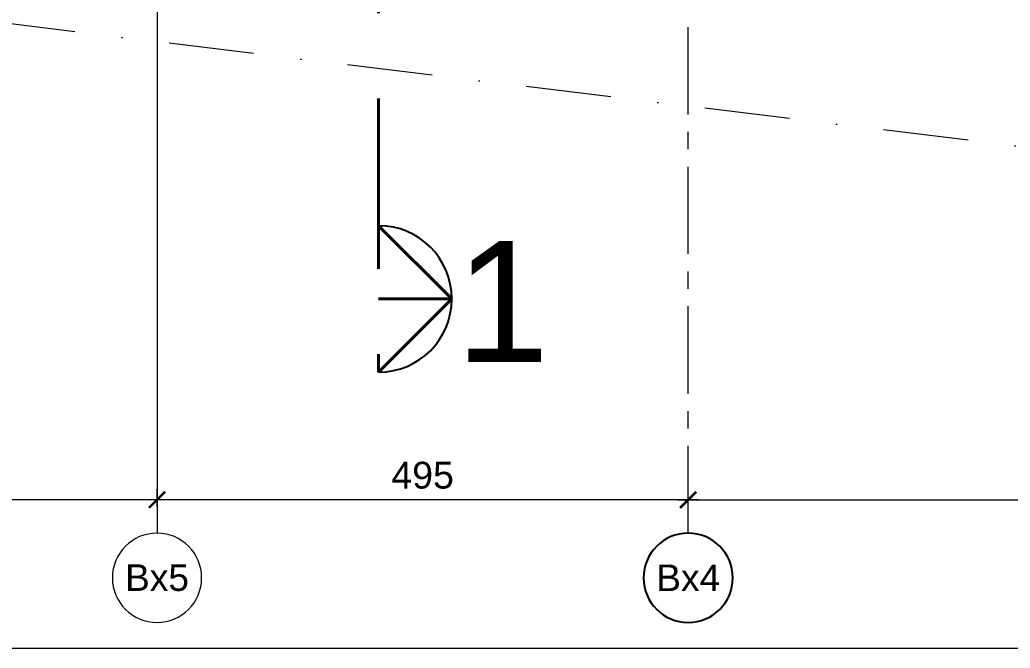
# Model space of a CAD drawing. Header units: centimetres. Extents: x 79741 to 85142, y -55119 to -48201.
# Drawn here: x 81211 to 82134, y -55119 to -54534 of the extents above; entities that cross this region are included whole.
import ezdxf
from ezdxf.enums import TextEntityAlignment as Align

# ---------------------------------------------------------------- set-up
doc = ezdxf.new("R2010")
doc.units = ezdxf.units.CM
doc.header["$LTSCALE"] = 50
doc.header["$MEASUREMENT"] = 0
for name, pattern in [('23486-A01$0${ Chain Double-Dash }', [0]), ('AXES', [2, 1.25, -0.25, 0.25, -0.25]), ('CACHE', [0.375, 0.25, -0.125]), ('DASHED2', [9.525, 6.35, -3.175]), ('Dot & Dashed', [335.138881, 158.75, -88.194444, 0, -88.194437])]:
    doc.linetypes.add(name, pattern=pattern)
doc.layers.get('0').update_dxf_attribs({"color": 8})
doc.layers.add('AXES', color=10, linetype='AXES')
doc.layers.add('COTE 50ème', color=1, linetype='Continuous')
doc.layers.add('BETON CACHE', color=4, linetype='CACHE', lineweight=5)
doc.layers.add('MACONNERIE COUPE', color=7, linetype='Continuous', lineweight=30)
doc.layers.add('FMULT', color=150, linetype='Continuous', plot=False)
doc.layers.add('HORS GEL', color=7, linetype='CACHE', lineweight=15, true_color=0x00661a)
doc.layers.add('HORS GEL COTE', color=7, linetype='Continuous', lineweight=13, true_color=0x00661a)
doc.styles.add('3.ABEA 1-50', font='arial.ttf', dxfattribs={"height": 12.5})
doc.styles.add('FN_TEXT_1.50', font='arial.ttf', dxfattribs={"height": 10})
doc.styles.add('RS_TEXT_1.50', font='arial.ttf', dxfattribs={"height": 12.5})
doc.styles.add('RS_TXT_100', font='arial.ttf', dxfattribs={"height": 25})
doc.dimstyles.new('RS_100CM_LINEAIRE', dxfattribs={"dimscale": 10, "dimtxt": 25, "dimasz": 1.5, "dimexe": 1, "dimexo": 2.5, "dimgap": 1, "dimtad": 1, "dimdec": 1, "dimrnd": 0.5, "dimdsep": 46, "dimtxsty": 'RS_TXT_100', "dimblk1": 'ARCHTICK', "dimblk2": 'ARCHTICK', "dimsah": 1, "dimcen": 2.5, "dimdle": 1, "dimclrt": 4, "dimadec": 0, "dimazin": 2, "dimtfac": 1, "dimtdec": 1, "dimtix": 1, "dimtmove": 2, "dimatfit": 3, "dimfxl": 1, "dimtolj": 1, "dimtzin": 0, "dimarcsym": 0})

# ---------------------------------------------------------------- blocks, each defined once
blk = doc.blocks.new('AXES_FN')
at = {"color": 0, "linetype": 'Continuous'}
blk.add_circle((0, 15), 22.18, dxfattribs=at)
at = {"color": 0, "style": 'FN_TEXT_1.50'}
blk.add_attdef('AXES', text='', height=12.5, dxfattribs=at).set_placement((-48.89, 20.63), align=Align.MIDDLE_CENTER)
blk = doc.blocks.new('_ArchTick')
at = {"color": 0, "linetype": 'ByBlock', "const_width": 0.15}
blk.add_lwpolyline([(-0.5, -0.5), (0.5, 0.5)], dxfattribs=at)
blk = doc.blocks.new('*D190')
at = {"layer": 'AXES', "color": 0, "linetype": 'Continuous', "lineweight": -2, "ltscale": 0.5, "transparency": 16777216}
for p, q in [((72133.45, -46019.73), (72133.45, -46003.66)), ((72903.45, -46019.73), (72903.45, -46003.66)), ((72123.45, -46013.66), (72913.45, -46013.66))]:
    blk.add_line(p, q, dxfattribs=at)
at = {"layer": 'Defpoints', "color": 0, "linetype": 'Continuous', "ltscale": 0.5, "transparency": 16777216}
for p in [(72903.45, -46013.66), (72133.45, -46044.73), (72903.45, -46044.73)]:
    blk.add_point(p, dxfattribs=at)
at = {"layer": 'AXES', "color": 0, "linetype": 'Continuous', "lineweight": -2, "ltscale": 0.5, "transparency": 16777216, "xscale": 15, "yscale": 15, "zscale": 15, "rotation": 180}
blk.add_blockref('_ArchTick', (72133.45, -46013.66), dxfattribs=at)
at = {"layer": 'AXES', "color": 0, "linetype": 'Continuous', "lineweight": -2, "ltscale": 0.5, "transparency": 16777216, "xscale": 15, "yscale": 15, "zscale": 15}
blk.add_blockref('_ArchTick', (72903.45, -46013.66), dxfattribs=at)
at = {"layer": 'AXES', "color": 4, "linetype": 'Continuous', "lineweight": 5, "ltscale": 0.5, "transparency": 16777216, "insert": (72518.45, -45990.9), "char_height": 25, "attachment_point": 5, "style": 'RS_TXT_100'}
blk.add_mtext('\\A1;770', dxfattribs=at)
blk = doc.blocks.new('*D196')
at = {"layer": 'Defpoints', "color": 0, "linetype": 'ByBlock', "transparency": 16777216}
for p in [(71638.45, -46013.66), (71638.45, -46044.73), (72133.45, -46044.73)]:
    blk.add_point(p, dxfattribs=at)
at = {"layer": 'HORS GEL', "color": 0, "linetype": 'ByBlock', "lineweight": -2, "transparency": 16777216}
for p, q in [((71638.45, -46019.73), (71638.45, -46003.66)), ((72133.45, -46019.73), (72133.45, -46003.66)), ((72143.45, -46013.66), (71628.45, -46013.66))]:
    blk.add_line(p, q, dxfattribs=at)
at = {"layer": 'HORS GEL', "color": 0, "linetype": 'ByBlock', "lineweight": -2, "transparency": 16777216, "xscale": 15, "yscale": 15, "zscale": 15, "rotation": 180}
blk.add_blockref('_ArchTick', (71638.45, -46013.66), dxfattribs=at)
at = {"layer": 'HORS GEL', "color": 0, "linetype": 'ByBlock', "lineweight": -2, "transparency": 16777216, "xscale": 15, "yscale": 15, "zscale": 15}
blk.add_blockref('_ArchTick', (72133.45, -46013.66), dxfattribs=at)
at = {"layer": 'HORS GEL', "color": 4, "linetype": 'ByBlock', "transparency": 16777216, "insert": (71885.95, -45990.9), "char_height": 25, "attachment_point": 5, "style": 'RS_TXT_100'}
blk.add_mtext('\\A1;495', dxfattribs=at)
blk = doc.blocks.new('*D197')
at = {"layer": 'Defpoints', "color": 0, "linetype": 'ByBlock', "transparency": 16777216}
for p in [(70898.45, -46013.66), (70898.45, -46044.73), (71638.45, -46044.73)]:
    blk.add_point(p, dxfattribs=at)
at = {"layer": 'HORS GEL', "color": 0, "linetype": 'ByBlock', "lineweight": -2, "transparency": 16777216}
for p, q in [((70898.45, -46019.73), (70898.45, -46003.66)), ((71638.45, -46019.73), (71638.45, -46003.66)), ((71648.45, -46013.66), (70888.45, -46013.66))]:
    blk.add_line(p, q, dxfattribs=at)
at = {"layer": 'HORS GEL', "color": 0, "linetype": 'ByBlock', "lineweight": -2, "transparency": 16777216, "xscale": 15, "yscale": 15, "zscale": 15, "rotation": 180}
blk.add_blockref('_ArchTick', (70898.45, -46013.66), dxfattribs=at)
at = {"layer": 'HORS GEL', "color": 0, "linetype": 'ByBlock', "lineweight": -2, "transparency": 16777216, "xscale": 15, "yscale": 15, "zscale": 15}
blk.add_blockref('_ArchTick', (71638.45, -46013.66), dxfattribs=at)
at = {"layer": 'HORS GEL', "color": 4, "linetype": 'ByBlock', "transparency": 16777216, "insert": (71268.45, -45990.9), "char_height": 25, "attachment_point": 5, "style": 'RS_TXT_100'}
blk.add_mtext('\\A1;740', dxfattribs=at)
blk = doc.blocks.new('A$Cb99fd45a')
at = {"layer": 'AXES', "lineweight": 5, "ltscale": 1.3}
blk.add_line((-30, -4150), (-30, -1058.41), dxfattribs=at)
at = {"layer": 'HORS GEL', "linetype": '23486-A01$0${ Chain Double-Dash }', "ltscale": 1.2}
blk.add_line((-525, -1195), (-525, -4150), dxfattribs=at)
at = {"layer": 'AXES', "linetype": 'ByBlock'}
ref = blk.add_blockref('AXES_FN', (-30, -4163.46), dxfattribs=dict(at, xscale=-1.875, yscale=1.875, zscale=1.875, rotation=180))
ref.add_attrib('AXES', 'Bx4', dxfattribs={"layer": '0', "color": 0, "height": 24.75, "style": 'RS_TEXT_1.50'}).set_placement((-30, -4191.58), align=Align.MIDDLE)
at = {"layer": 'HORS GEL'}
ref = blk.add_blockref('AXES_FN', (-525, -4163.46), dxfattribs=dict(at, xscale=-1.875, yscale=1.875, zscale=1.875, rotation=180))
ref.add_attrib('AXES', 'Bx5', dxfattribs={"layer": '0', "color": 0, "height": 24.75, "style": 'RS_TEXT_1.50'}).set_placement((-525, -4191.58), align=Align.MIDDLE)
at = {"layer": 'AXES', "linetype": 'Continuous', "lineweight": 5, "ltscale": 0.5}
dim = blk.add_linear_dim(base=(740, -4118.93), p1=(-30, -4150), p2=(740, -4150), dimstyle='RS_100CM_LINEAIRE', dxfattribs=at)
dim.commit()
dim.dimension.update_dxf_attribs({"geometry": '*D190', "text_midpoint": (355, -4096.17), "insert": (-72163.45, 41894.73)})
at = {"layer": 'HORS GEL', "linetype": 'ByBlock'}
for base, p1, p2, picture, middle in [((-1265, -4118.93), (-525, -4150), (-1265, -4150), '*D197', (-895, -4096.17)), ((-525, -4118.93), (-30, -4150), (-525, -4150), '*D196', (-277.5, -4096.17))]:
    dim = blk.add_linear_dim(base=base, p1=p1, p2=p2, dimstyle='RS_100CM_LINEAIRE', dxfattribs=at)
    dim.commit()
    dim.dimension.update_dxf_attribs({"geometry": picture, "text_midpoint": middle, "insert": (-72163.45, 41894.73)})

msp = doc.modelspace()

# ---------------------------------------------------------------- linework, layer by layer
at = {"layer": 'BETON CACHE', "color": 232, "linetype": 'Dot & Dashed', "ltscale": 0.01}
msp.add_lwpolyline([(84739.27, -54847.46), (83426.03, -54807.71), (80078.77, -54401.92), (80479.87, -49521.26), (84129.15, -49407.74), (84718.55, -49414.31)], close=True, dxfattribs=at)
at = {"layer": 'COTE 50ème', "ltscale": 0.5}
msp.add_arc((81545.12, -54794.22), 68.19, 270, 90, dxfattribs=at)
at = {"layer": 'FMULT', "lineweight": 5, "ltscale": 0.5}
msp.add_lwpolyline([(79741.21, -55119.47), (85036.98, -55119.47), (85036.98, -48775.25), (79741.21, -48775.25)], close=True, dxfattribs=at)
at = {"layer": 'HORS GEL COTE', "linetype": 'DASHED2', "lineweight": 40, "ltscale": 0.5}
msp.add_line((81545.12, -49130.71), (81545.12, -54862.41), dxfattribs=at)
at = {"layer": 'HORS GEL COTE', "lineweight": 40, "ltscale": 0.5}
for q in [(81545.12, -54726.03), (81545.12, -54794.22), (81545.12, -54862.41)]:
    msp.add_line((81613.31, -54794.22), q, dxfattribs=at)

# ---------------------------------------------------------------- block references
at = {"layer": 'MACONNERIE COUPE', "lineweight": 5, "ltscale": 0.5}
msp.add_blockref('A$Cb99fd45a', (81863.64, -50862.36), dxfattribs=at)

# ---------------------------------------------------------------- texts
at = {"layer": 'COTE 50ème', "insert": (81616.73, -54740.37), "char_height": 112.5, "width": 212.0771, "attachment_point": 1, "style": '3.ABEA 1-50'}
msp.add_mtext('1', dxfattribs=at)

doc.saveas('drawing.dxf')
